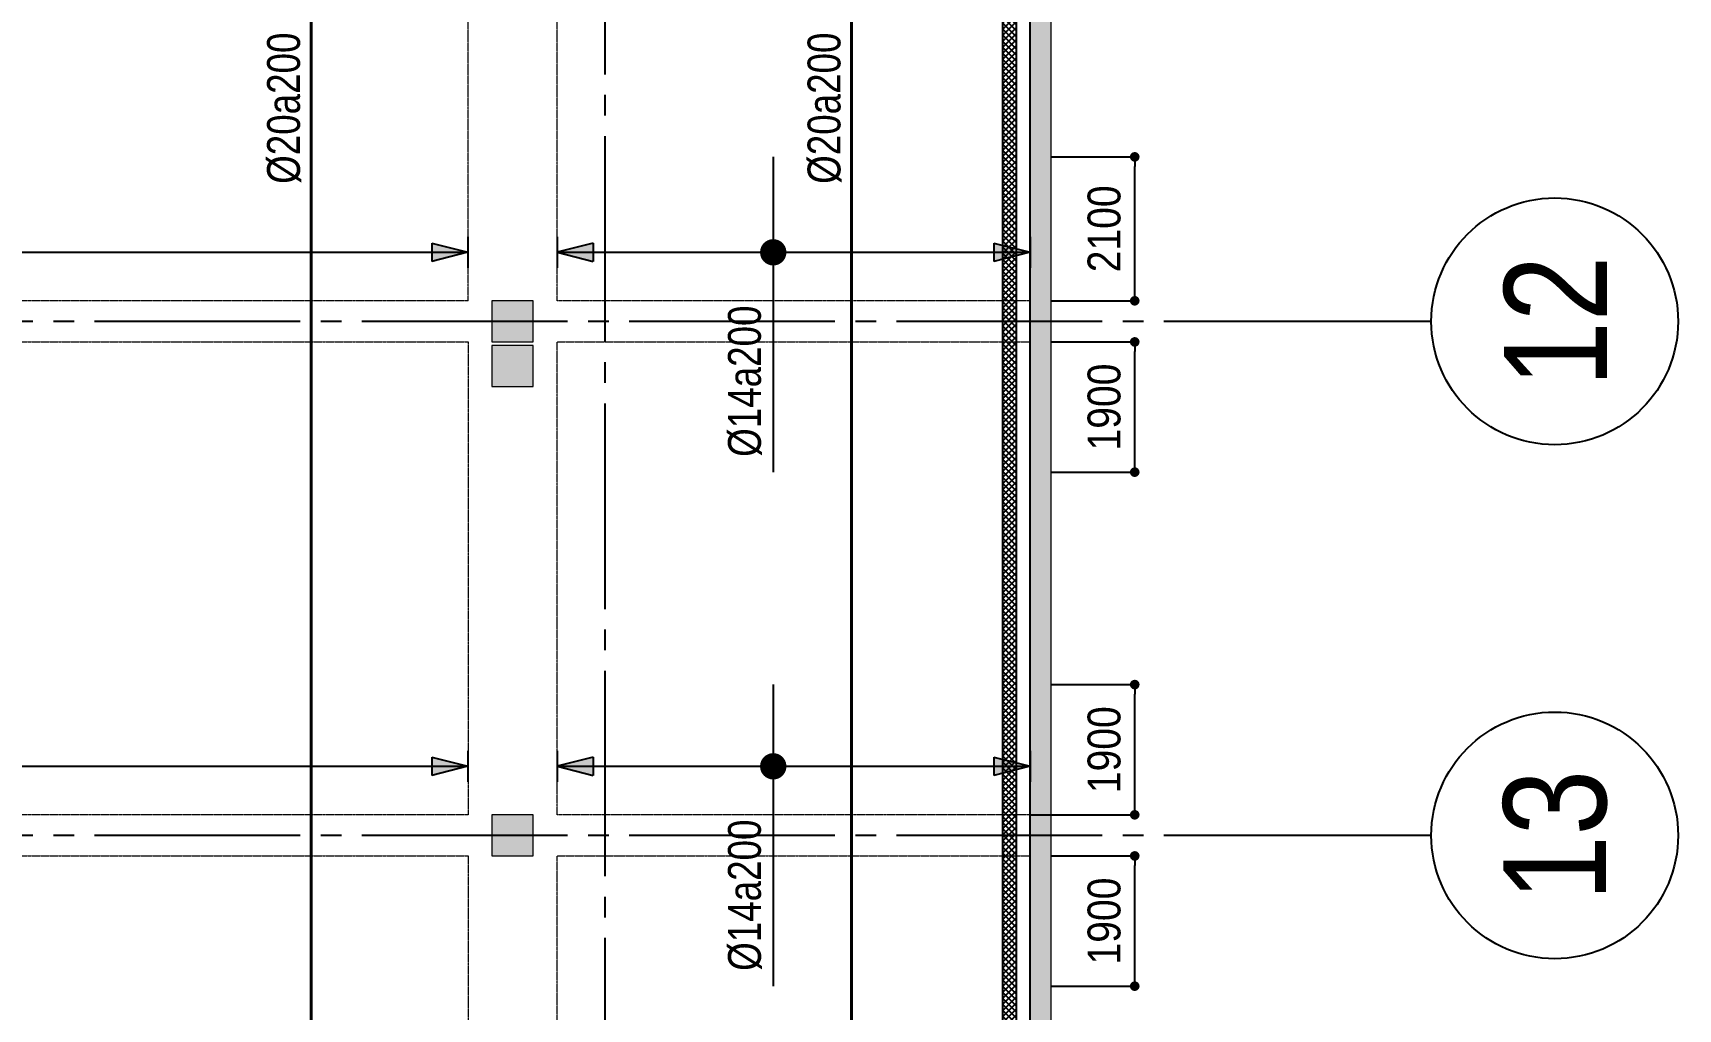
# Model space of a CAD drawing. Header units: millimetres. Extents: x -3819597 to -2591384, y 582389 to 820195.
# Drawn here: x -3341172 to -3317171, y 665496 to 679740 of the extents above; entities that cross this region are included whole.
import ezdxf
from ezdxf.enums import TextEntityAlignment as Align

# ---------------------------------------------------------------- set-up
doc = ezdxf.new("R2010")
doc.units = ezdxf.units.MM
doc.header["$MEASUREMENT"] = 0
for name, pattern in [('CENTER', [2, 1.25, -0.25, 0.25, -0.25]), ('CHG_XX_Cot_Ham 2$0$MB_Luoi truc$0$HTT Hidden 21', [3, 2, -1]), ('CHG_XX_Damsan_Ham 2$0$CHG_XX_Damsan_Ham 2$0$HIDDEN', [0.375, 0.25, -0.125]), ('CHG_XX_Luoi truc$0$MB_Luoi truc$0$Center101', [13, 10, -1, 1, -1]), ('HIDDEN', [0.375, 0.25, -0.125])]:
    doc.linetypes.add(name, pattern=pattern)
doc.layers.get('0').update_dxf_attribs({"lineweight": 9})
doc.layers.get('Defpoints').update_dxf_attribs({"color": 10, "lineweight": 0})
for name, color, linetype in [('02HN. TEXT B', 1, 'Continuous'), ('08HN. SSS X', 6, 'Continuous'), ('12HN. GRID', 1, 'CENTER'), ('CHG_XX_Damsan_Ham 2$0$CHG_XX_Damsan_Ham 2$0$MEP-00-GENERAL-35', 2, 'Continuous'), ('CHG_XX_Damsan_Ham 2$0$MEP-00-GENERAL-35', 2, 'Continuous'), ('CHG_XX_Luoi truc$0$Grid', 34, 'Continuous'), ('CHG_XX_Luoi truc$0$Grid Line', 8, 'CHG_XX_Luoi truc$0$MB_Luoi truc$0$Center101'), ('dim', 51, 'Continuous')]:
    doc.layers.add(name, color=color, linetype=linetype)
for name, color, linetype, lineweight, plot in [('CHG_XX_Cot_Ham 2$0$NS-Column-H2', 90, 'Continuous', 13, False), ('CHG_XX_Cot_Ham 2$0$NS-Column-H2 @ 1', 90, 'Continuous', 13, False), ('CHG_XX_Cot_Ham 2$0$NS-Column-H2 @ 150', 90, 'Continuous', 13, False)]:
    doc.layers.add(name, color=color, linetype=linetype, lineweight=lineweight, plot=plot)
for name, color, linetype, lineweight in [('CHG_XX_Cot_Ham 2$0$NS-Pier-H2', 150, 'Continuous', 13), ("CHG_XX_Damsan_Ham 2$0$CHG_XX_Damsan_Ham 2$0$'S_General_Hidden_1 Thin", 1, 'CHG_XX_Damsan_Ham 2$0$CHG_XX_Damsan_Ham 2$0$HIDDEN', 18), ('CHG_XX_Damsan_Ham 2$0$CHG_XX_Damsan_Ham 2$0$CHG_XX_Damsan_Ham 2$0$Start net bao', 3, 'Continuous', 18), ('CHG_XX_Damsan_Ham 2$0$CHG_XX_Damsan_Ham 2$0$DBAO', 3, 'Continuous', 13), ('CHG_XX_Damsan_Ham 2$0$CHG_XX_Damsan_Ham 2$0$DTE-MEP-H-SLAB TEXT', 3, 'Continuous', 0), ('CHG_XX_Damsan_Ham 2$0$CHG_XX_Damsan_Ham 2$0$Start hatch', 8, 'Continuous', 25), ('CHG_XX_Damsan_Ham 2$0$CHG_XX_Damsan_Ham 2$0$Start net bao', 3, 'Continuous', 18), ('CHG_XX_Damsan_Ham 2$0$CHG_XX_Damsan_Ham 2$0$Start vach', 6, 'Continuous', 25), ('CHG_XX_Damsan_Ham 2$0$HATCH', 57, 'Continuous', 9), ('CHG_XX_Damsan_Ham 2$0$Start vach', 6, 'Continuous', 25), ('thep chay suot', 5, 'HIDDEN', 40)]:
    doc.layers.add(name, color=color, linetype=linetype, lineweight=lineweight)
doc.styles.add('[HN042014]STYLE', font='arial.ttf', dxfattribs={"width": 0.8})
doc.styles.add('CHG_XX_Luoi truc$0$MB_Luoi truc$0$Grid A-F$0$VNI-HelveCB', font='VHELVCB_0.TTF')
doc.styles.add('MB_Luoi truc$0$Arial_C', font='arial.ttf', dxfattribs={"width": 0.85})
doc.dimstyles.new('200', dxfattribs={"dimscale": 200, "dimtxt": 2.4, "dimasz": 0.7, "dimexe": 0.0003, "dimexo": 0, "dimgap": 1, "dimtad": 1, "dimdec": 0, "dimzin": 12, "dimdsep": 46, "dimtxsty": 'MB_Luoi truc$0$Arial_C', "dimblk": 'MB_Luoi truc$0$_Dot', "dimcen": 0.5, "dimclrd": 256, "dimclre": 8, "dimclrt": 1, "dimadec": 0, "dimazin": 0, "dimtfac": 1, "dimtdec": 0, "dimtix": 1, "dimtmove": 2, "dimatfit": 3, "dimldrblk": 'MB_Luoi truc$0$HTT Arrow 30', "dimfxl": 1, "dimtolj": 1, "dimtzin": 0, "dimlwe": -1, "dimarcsym": 0})

# ---------------------------------------------------------------- blocks, each defined once
blk = doc.blocks.new('*U420')
at = {"layer": '12HN. GRID', "linetype": 'Continuous'}
h = blk.add_hatch(color=256, dxfattribs=at)
h.dxf.hatch_style = 1
h.paths.add_polyline_path([(-44, 875), (44, 875), (0, 1051)])
h = blk.add_hatch(color=256, dxfattribs=at)
h.dxf.hatch_style = 1
h.paths.add_polyline_path([(0, -1249), (44, -1073), (-44, -1073)])
at = {"layer": '08HN. SSS X', "linetype": 'ByBlock', "ltscale": 10}
for p, q in [((-397.6, 0), (1069.1, 0)), ((-397.6, 0), (-397.6, 0)), ((1069.1, 0), (1069.1, 0))]:
    blk.add_line(p, q, dxfattribs=at)
at = {"layer": '12HN. GRID', "linetype": 'Continuous'}
for p, q in [((-75, 1051), (75, 1051)), ((-44, 875), (0, 1051)), ((0, 1051), (0, -1249)), ((0, 1051), (44, 875)), ((-44, 875), (44, 875)), ((-44, -1073), (44, -1073)), ((-44, -1073), (0, -1249)), ((0, -1249), (44, -1073)), ((-75, -1249), (75, -1249))]:
    blk.add_line(p, q, dxfattribs=at)
at = {"layer": '12HN. GRID', "linetype": 'Continuous', "const_width": 64, "flags": 128}
blk.add_lwpolyline([(-32, 0, -1), (32, 0, -1)], format="xyb", close=True, dxfattribs=at)
at = {"layer": '02HN. TEXT B', "linetype": 'ByBlock', "style": '[HN042014]STYLE', "width": 0.8, "flags": 8}
blk.add_attdef('0', text='', height=160, dxfattribs=at).set_placement((1102.5, 160), align=Align.MIDDLE_CENTER)
blk.add_attdef('1', text='', height=160, dxfattribs=at).set_placement((260.1, 140), align=Align.MIDDLE_LEFT)
at = {"layer": 'Defpoints', "color": 9, "linetype": 'ByBlock', "style": '[HN042014]STYLE', "width": 0.8, "flags": 9}
for tag, p in [('2', (2890.2, 3041.3)), ('3', (2890.2, 2636.5)), ('4', (2890.2, 2231.8)), ('5', (2890.2, 1841.3))]:
    blk.add_attdef(tag, text='', height=250, dxfattribs=at).set_placement(p, align=Align.MIDDLE_CENTER)
blk = doc.blocks.new('*U418')
at = {"layer": '12HN. GRID', "linetype": 'Continuous'}
h = blk.add_hatch(color=256, dxfattribs=at)
h.dxf.hatch_style = 1
h.paths.add_polyline_path([(-44, 875), (44, 875), (0, 1051)])
h = blk.add_hatch(color=256, dxfattribs=at)
h.dxf.hatch_style = 1
h.paths.add_polyline_path([(0, -1249), (44, -1073), (-44, -1073)])
at = {"layer": '08HN. SSS X', "linetype": 'ByBlock', "ltscale": 10}
for p, q in [((-464.3, 0), (1069.1, 0)), ((-464.3, 0), (-464.3, 0)), ((1069.1, 0), (1069.1, 0))]:
    blk.add_line(p, q, dxfattribs=at)
at = {"layer": '12HN. GRID', "linetype": 'Continuous'}
for p, q in [((-75, 1051), (75, 1051)), ((-44, 875), (0, 1051)), ((0, 1051), (0, -1249)), ((0, 1051), (44, 875)), ((-44, 875), (44, 875)), ((-44, -1073), (44, -1073)), ((-44, -1073), (0, -1249)), ((0, -1249), (44, -1073)), ((-75, -1249), (75, -1249))]:
    blk.add_line(p, q, dxfattribs=at)
at = {"layer": '12HN. GRID', "linetype": 'Continuous', "const_width": 64, "flags": 128}
blk.add_lwpolyline([(-32, 0, -1), (32, 0, -1)], format="xyb", close=True, dxfattribs=at)
at = {"layer": '02HN. TEXT B', "linetype": 'ByBlock', "style": '[HN042014]STYLE', "width": 0.8, "flags": 8}
blk.add_attdef('0', text='', height=160, dxfattribs=at).set_placement((1102.5, 160), align=Align.MIDDLE_CENTER)
blk.add_attdef('1', text='', height=160, dxfattribs=at).set_placement((260.1, 140), align=Align.MIDDLE_LEFT)
at = {"layer": 'Defpoints', "color": 9, "linetype": 'ByBlock', "style": '[HN042014]STYLE', "width": 0.8, "flags": 9}
for tag, p in [('2', (2890.2, 3041.3)), ('3', (2890.2, 2636.5)), ('4', (2890.2, 2231.8)), ('5', (2890.2, 1841.3))]:
    blk.add_attdef(tag, text='', height=250, dxfattribs=at).set_placement(p, align=Align.MIDDLE_CENTER)
blk = doc.blocks.new('MB_Luoi truc$0$_Dot')
at = {"color": 0, "linetype": 'ByBlock', "lineweight": -2}
blk.add_line((-0.5, 0), (-1, 0), dxfattribs=at)
at = {"color": 0, "linetype": 'ByBlock', "const_width": 0.5}
blk.add_lwpolyline([(-0.25, 0, 1), (0.25, 0, 1)], format="xyb", close=True, dxfattribs=at)
blk = doc.blocks.new('*D427')
at = {"layer": 'Defpoints', "color": 0, "ltscale": 1500, "transparency": 16777216}
for p in [(-3326324, 667731), (-3325098, 667731), (-3326324, 665831)]:
    blk.add_point(p, dxfattribs=at)
at = {"layer": 'dim', "color": 8, "ltscale": 1500, "transparency": 16777216}
for p, q in [((-3326324, 667731), (-3325098, 667731)), ((-3326324, 665831), (-3325098, 665831))]:
    blk.add_line(p, q, dxfattribs=at)
at = {"layer": 'dim', "lineweight": -2, "ltscale": 1500, "transparency": 16777216}
blk.add_line((-3325098, 665971), (-3325098, 667591), dxfattribs=at)
at = {"layer": 'dim', "lineweight": -2, "ltscale": 1500, "transparency": 16777216, "xscale": 140, "yscale": 140, "zscale": 140}
for p, rotation in [((-3325098, 667731), 90), ((-3325098, 665831), 270)]:
    blk.add_blockref('MB_Luoi truc$0$_Dot', p, dxfattribs=dict(at, rotation=rotation))
at = {"layer": 'dim', "color": 1, "ltscale": 1500, "transparency": 16777216, "insert": (-3325543, 666781), "char_height": 480, "attachment_point": 5, "rotation": 90, "style": 'MB_Luoi truc$0$Arial_C'}
blk.add_mtext('\\A1;1900', dxfattribs=at)
blk = doc.blocks.new('MB_Luoi truc$0$HTT Arrow 30')
blk.add_hatch(color=256).paths.add_polyline_path([(-2.5, 0.375), (-2.5, -0.375), (0, 0)])
at = {"color": 0, "linetype": 'ByBlock', "lineweight": -2}
for p, q in [((0, 0), (-2.5, 0.375)), ((-2.5, -0.375), (-2.5, 0.375)), ((0, 0), (-2.5, -0.375))]:
    blk.add_line(p, q, dxfattribs=at)
blk = doc.blocks.new('*D428')
at = {"layer": 'Defpoints', "color": 0, "ltscale": 1500, "transparency": 16777216}
for p in [(-3326324, 670231), (-3325098, 670231), (-3326624, 668331)]:
    blk.add_point(p, dxfattribs=at)
at = {"layer": 'dim', "color": 8, "ltscale": 1500, "transparency": 16777216}
for p, q in [((-3326324, 670231), (-3325098, 670231)), ((-3326624, 668331), (-3325098, 668331))]:
    blk.add_line(p, q, dxfattribs=at)
at = {"layer": 'dim', "lineweight": -2, "ltscale": 1500, "transparency": 16777216}
blk.add_line((-3325098, 668471), (-3325098, 670091), dxfattribs=at)
at = {"layer": 'dim', "lineweight": -2, "ltscale": 1500, "transparency": 16777216, "xscale": 140, "yscale": 140, "zscale": 140}
for p, rotation in [((-3325098, 670231), 90), ((-3325098, 668331), 270)]:
    blk.add_blockref('MB_Luoi truc$0$_Dot', p, dxfattribs=dict(at, rotation=rotation))
at = {"layer": 'dim', "color": 1, "ltscale": 1500, "transparency": 16777216, "insert": (-3325543, 669281), "char_height": 480, "attachment_point": 5, "rotation": 90, "style": 'MB_Luoi truc$0$Arial_C'}
blk.add_mtext('\\A1;1900', dxfattribs=at)
blk = doc.blocks.new('*D429')
at = {"layer": 'Defpoints', "color": 0, "ltscale": 1500, "transparency": 16777216}
for p in [(-3326324, 675231), (-3325098, 675231), (-3326324, 673331)]:
    blk.add_point(p, dxfattribs=at)
at = {"layer": 'dim', "color": 8, "ltscale": 1500, "transparency": 16777216}
for p, q in [((-3326324, 675231), (-3325098, 675231)), ((-3326324, 673331), (-3325098, 673331))]:
    blk.add_line(p, q, dxfattribs=at)
at = {"layer": 'dim', "lineweight": -2, "ltscale": 1500, "transparency": 16777216}
blk.add_line((-3325098, 673471), (-3325098, 675091), dxfattribs=at)
at = {"layer": 'dim', "lineweight": -2, "ltscale": 1500, "transparency": 16777216, "xscale": 140, "yscale": 140, "zscale": 140}
for p, rotation in [((-3325098, 675231), 90), ((-3325098, 673331), 270)]:
    blk.add_blockref('MB_Luoi truc$0$_Dot', p, dxfattribs=dict(at, rotation=rotation))
at = {"layer": 'dim', "color": 1, "ltscale": 1500, "transparency": 16777216, "insert": (-3325543, 674281), "char_height": 480, "attachment_point": 5, "rotation": 90, "style": 'MB_Luoi truc$0$Arial_C'}
blk.add_mtext('\\A1;1900', dxfattribs=at)
blk = doc.blocks.new('*D430')
at = {"layer": 'Defpoints', "color": 0, "ltscale": 1500, "transparency": 16777216}
for p in [(-3326324, 677931), (-3325098, 677931), (-3326324, 675831)]:
    blk.add_point(p, dxfattribs=at)
at = {"layer": 'dim', "color": 8, "ltscale": 1500, "transparency": 16777216}
for p, q in [((-3326324, 677931), (-3325098, 677931)), ((-3326324, 675831), (-3325098, 675831))]:
    blk.add_line(p, q, dxfattribs=at)
at = {"layer": 'dim', "lineweight": -2, "ltscale": 1500, "transparency": 16777216}
blk.add_line((-3325098, 675971), (-3325098, 677791), dxfattribs=at)
at = {"layer": 'dim', "lineweight": -2, "ltscale": 1500, "transparency": 16777216, "xscale": 140, "yscale": 140, "zscale": 140}
for p, rotation in [((-3325098, 677931), 90), ((-3325098, 675831), 270)]:
    blk.add_blockref('MB_Luoi truc$0$_Dot', p, dxfattribs=dict(at, rotation=rotation))
at = {"layer": 'dim', "color": 1, "ltscale": 1500, "transparency": 16777216, "insert": (-3325543, 676881), "char_height": 480, "attachment_point": 5, "rotation": 90, "style": 'MB_Luoi truc$0$Arial_C'}
blk.add_mtext('\\A1;2100', dxfattribs=at)
blk = doc.blocks.new('*U483')
at = {"layer": '12HN. GRID', "linetype": 'Continuous'}
h = blk.add_hatch(color=256, dxfattribs=at)
h.dxf.hatch_style = 1
h.paths.add_polyline_path([(-44, 668.6), (44, 668.6), (0, 844.6)])
h = blk.add_hatch(color=256, dxfattribs=at)
h.dxf.hatch_style = 1
h.paths.add_polyline_path([(0, -2538.7), (44, -2362.7), (-44, -2362.7)])
at = {"layer": '08HN. SSS X', "linetype": 'ByBlock', "ltscale": 10}
for p, q in [((-397.6, 0), (1069.1, 0)), ((-397.6, 0), (-397.6, 0)), ((1069.1, 0), (1069.1, 0))]:
    blk.add_line(p, q, dxfattribs=at)
at = {"layer": '12HN. GRID', "linetype": 'Continuous'}
for p, q in [((-75, 844.6), (75, 844.6)), ((-44, 668.6), (0, 844.6)), ((0, 844.6), (0, -2538.7)), ((0, 844.6), (44, 668.6)), ((-44, 668.6), (44, 668.6)), ((-44, -2362.7), (44, -2362.7)), ((-44, -2362.7), (0, -2538.7)), ((0, -2538.7), (44, -2362.7)), ((-75, -2538.7), (75, -2538.7))]:
    blk.add_line(p, q, dxfattribs=at)
at = {"layer": '12HN. GRID', "linetype": 'Continuous', "const_width": 64, "flags": 128}
blk.add_lwpolyline([(-32, 0, -1), (32, 0, -1)], format="xyb", close=True, dxfattribs=at)
at = {"layer": '02HN. TEXT B', "linetype": 'ByBlock', "style": '[HN042014]STYLE', "width": 0.8, "flags": 8}
blk.add_attdef('0', text='', height=160, dxfattribs=at).set_placement((1102.5, 160), align=Align.MIDDLE_CENTER)
blk.add_attdef('1', text='', height=160, dxfattribs=at).set_placement((260.1, 140), align=Align.MIDDLE_LEFT)
at = {"layer": 'Defpoints', "color": 9, "linetype": 'ByBlock', "style": '[HN042014]STYLE', "width": 0.8, "flags": 9}
for tag, p in [('2', (2890.2, 3041.3)), ('3', (2890.2, 2636.5)), ('4', (2890.2, 2231.8)), ('5', (2890.2, 1841.3))]:
    blk.add_attdef(tag, text='', height=250, dxfattribs=at).set_placement(p, align=Align.MIDDLE_CENTER)
blk = doc.blocks.new('*U484')
at = {"layer": '12HN. GRID', "linetype": 'Continuous'}
h = blk.add_hatch(color=256, dxfattribs=at)
h.dxf.hatch_style = 1
h.paths.add_polyline_path([(-44, 625.1), (44, 625.1), (0, 801.1)])
h = blk.add_hatch(color=256, dxfattribs=at)
h.dxf.hatch_style = 1
h.paths.add_polyline_path([(0, -2538.7), (44, -2362.7), (-44, -2362.7)])
at = {"layer": '08HN. SSS X', "linetype": 'ByBlock', "ltscale": 10}
for p, q in [((-464.3, 0), (1069.1, 0)), ((-464.3, 0), (-464.3, 0)), ((1069.1, 0), (1069.1, 0))]:
    blk.add_line(p, q, dxfattribs=at)
at = {"layer": '12HN. GRID', "linetype": 'Continuous'}
for p, q in [((-75, 801.1), (75, 801.1)), ((-44, 625.1), (0, 801.1)), ((0, 801.1), (0, -2538.7)), ((0, 801.1), (44, 625.1)), ((-44, 625.1), (44, 625.1)), ((-44, -2362.7), (44, -2362.7)), ((-44, -2362.7), (0, -2538.7)), ((0, -2538.7), (44, -2362.7)), ((-75, -2538.7), (75, -2538.7))]:
    blk.add_line(p, q, dxfattribs=at)
at = {"layer": '12HN. GRID', "linetype": 'Continuous', "const_width": 64, "flags": 128}
blk.add_lwpolyline([(-32, 0, -1), (32, 0, -1)], format="xyb", close=True, dxfattribs=at)
at = {"layer": '02HN. TEXT B', "linetype": 'ByBlock', "style": '[HN042014]STYLE', "width": 0.8, "flags": 8}
blk.add_attdef('0', text='', height=160, dxfattribs=at).set_placement((1102.5, 160), align=Align.MIDDLE_CENTER)
blk.add_attdef('1', text='', height=160, dxfattribs=at).set_placement((260.1, 140), align=Align.MIDDLE_LEFT)
at = {"layer": 'Defpoints', "color": 9, "linetype": 'ByBlock', "style": '[HN042014]STYLE', "width": 0.8, "flags": 9}
for tag, p in [('2', (2890.2, 3041.3)), ('3', (2890.2, 2636.5)), ('4', (2890.2, 2231.8)), ('5', (2890.2, 1841.3))]:
    blk.add_attdef(tag, text='', height=250, dxfattribs=at).set_placement(p, align=Align.MIDDLE_CENTER)
blk = doc.blocks.new('*U1036')
at = {"layer": 'CHG_XX_Cot_Ham 2$0$NS-Column-H2 @ 1'}
h = blk.add_hatch(color=256, dxfattribs=at)
h.dxf.hatch_style = 1
h.paths.add_polyline_path([(-300, -300), (-300, 300), (300, 300), (300, -300)])
at = {"layer": 'CHG_XX_Cot_Ham 2$0$NS-Column-H2 @ 150'}
h = blk.add_hatch(color=256, dxfattribs=at)
h.dxf.hatch_style = 1
h.paths.add_polyline_path([(-300, -300), (-300, 300), (300, 300), (300, -300)])
blk = doc.blocks.new('CHG_XX_Cot_Ham 2$0$HoBoi_C600x600')
at = {"layer": 'CHG_XX_Cot_Ham 2$0$NS-Column-H2'}
blk.add_lwpolyline([(300, -300), (300, 300), (-300, 300), (-300, -300)], close=True, dxfattribs=at)
blk.add_blockref('*U1036', (0, 0), dxfattribs=at)
blk = doc.blocks.new('*U1029')
at = {"layer": 'CHG_XX_Luoi truc$0$Grid Line'}
blk.add_line((0, 0), (0, 608), dxfattribs=at)
at = {"layer": 'CHG_XX_Luoi truc$0$Grid', "lineweight": -2, "style": 'CHG_XX_Luoi truc$0$MB_Luoi truc$0$Grid A-F$0$VNI-HelveCB'}
for tag, p in [('GRIDSUB', (0, 617)), ('GRID', (0, -9))]:
    blk.add_attdef(tag, text='', height=5, dxfattribs=at).set_placement(p, align=Align.MIDDLE)
blk = doc.blocks.new('*U1031')
at = {"layer": 'CHG_XX_Luoi truc$0$Grid', "lineweight": -2}
blk.add_line((0, -3), (0, 0), dxfattribs=at)
blk.add_circle((0, -9), 6, dxfattribs=at)
at = {"layer": 'CHG_XX_Luoi truc$0$Grid Line'}
blk.add_line((0, 0), (0, 438), dxfattribs=at)
at = {"layer": 'CHG_XX_Luoi truc$0$Grid', "lineweight": -2, "style": 'CHG_XX_Luoi truc$0$MB_Luoi truc$0$Grid A-F$0$VNI-HelveCB'}
for tag, p in [('GRIDSUB', (0, 447)), ('GRID', (0, -9))]:
    blk.add_attdef(tag, text='', height=5, dxfattribs=at).set_placement(p, align=Align.MIDDLE)
blk = doc.blocks.new('CHG_XX_Luoi truc')
at = {"layer": 'CHG_XX_Luoi truc$0$Grid', "xscale": 300, "yscale": 300, "zscale": 300}
blk.add_blockref('*U1029', (99550, -12747), dxfattribs=at)
at = {"layer": 'CHG_XX_Luoi truc$0$Grid'}
ref = blk.add_blockref('*U1031', (110703, 65550), dxfattribs=dict(at, xscale=300.0000000000013, yscale=300.0000000000013, zscale=300.0000000000013, rotation=90))
ref.add_attrib('GRID', '12', dxfattribs={"lineweight": -2, "height": 1500, "rotation": 90, "style": 'CHG_XX_Luoi truc$0$MB_Luoi truc$0$Grid A-F$0$VNI-HelveCB'}).set_placement((113403, 65550), align=Align.MIDDLE)
ref = blk.add_blockref('*U1031', (110703, 58050), dxfattribs=dict(at, xscale=300.0000000000013, yscale=300.0000000000013, zscale=300.0000000000013, rotation=90))
ref.add_attrib('GRID', '13', dxfattribs={"lineweight": -2, "height": 1500, "rotation": 90, "style": 'CHG_XX_Luoi truc$0$MB_Luoi truc$0$Grid A-F$0$VNI-HelveCB'}).set_placement((113403, 58050), align=Align.MIDDLE)
blk = doc.blocks.new('CHG_XX_Cot_Ham 2')
at = {"layer": 'CHG_XX_Cot_Ham 2$0$NS-Pier-H2'}
h = blk.add_hatch(color=256, dxfattribs=at)
h.dxf.hatch_style = 1
h.paths.add_polyline_path([(99639.2, 163400), (-10900, 163400), (-10900, 85450), (-300, 85450), (-300, 84050), (32350, 84050), (32350, -9000), (103575.5, -9000), (106050, -6022), (106050, 158254.3)])
h.paths.add_polyline_path([(99533.7, 163100), (105750, 158110.4), (105750, 90450), (105650, 90450), (105750, 90450), (105750, 13850), (105750, 13722.3), (105750, -5913.6), (103434.7, -8700), (93599.8, -8700), (93299.8, -8700), (32650, -8700), (32650, 84350), (0, 84350), (0, 85750), (-10600, 85750), (-10600, 163100), (93600, 163100)], flags=16)
for p, q in [((106050, 158254.3), (106050, -6022)), ((105750, 90450), (105750, 13850))]:
    blk.add_line(p, q, dxfattribs=at)
at = {"layer": 'CHG_XX_Cot_Ham 2$0$NS-Pier-H2', "linetype": 'CHG_XX_Cot_Ham 2$0$MB_Luoi truc$0$HTT Hidden 21'}
blk.add_lwpolyline([(99639.2, 163400), (106050, 158254.3), (106050, -6022), (103575.5, -9000), (32350, -9000), (32350, 84050), (-300, 84050), (-300, 85450), (-10900, 85450), (-10900, 163400)], close=True, dxfattribs=at)
at = {"layer": 'CHG_XX_Cot_Ham 2$0$NS-Column-H2'}
for p in [(98200, 65550), (98200, 64900), (98200, 58050)]:
    blk.add_blockref('CHG_XX_Cot_Ham 2$0$HoBoi_C600x600', p, dxfattribs=at)
at = {"layer": 'CHG_XX_Cot_Ham 2$0$NS-Pier-H2'}
blk.add_blockref('CHG_XX_Luoi truc', (0, 0), dxfattribs=at)
blk = doc.blocks.new('CHG_XX_Damsan_Ham 2$0$CHG_XX_Damsan_Ham 2$0$sdfsgdh')
at = {"layer": 'CHG_XX_Damsan_Ham 2$0$CHG_XX_Damsan_Ham 2$0$Start hatch', "ltscale": 0.5}
h = blk.add_hatch(dxfattribs=at)
h.set_pattern_fill('ANSI37', color=256, scale=500)
h.paths.add_polyline_path([(116250, -84800), (116050, -84800), (116050, -123126), (116250, -123126)])
at = {"layer": 'CHG_XX_Damsan_Ham 2$0$CHG_XX_Damsan_Ham 2$0$MEP-00-GENERAL-35'}
for points in [[(116250, -123126), (116250, -84800)], [(116050, -122926), (116050, -85000)]]:
    blk.add_lwpolyline(points, dxfattribs=at)
at = {"layer": 'CHG_XX_Damsan_Ham 2$0$MEP-00-GENERAL-35'}
for points in [[(116250, -123126), (116250, -84800), (103800, -84800)], [(116050, -122926), (116050, -84800)]]:
    blk.add_lwpolyline(points, dxfattribs=at)
blk = doc.blocks.new('CHG_XX_Damsan_Ham 2', base_point=(3089256, -609981))
at = {"layer": "CHG_XX_Damsan_Ham 2$0$CHG_XX_Damsan_Ham 2$0$'S_General_Hidden_1 Thin", "ltscale": 10}
for p, q in [((97550, 65850), (97550, 73700)), ((98850, 65850), (98850, 73700)), ((97550, 65850), (87400, 65850)), ((105750, 65850), (98850, 65850)), ((87400, 65250), (97550, 65250)), ((97550, 65250), (97550, 58350)), ((98850, 58350), (98850, 65250)), ((98850, 65250), (105750, 65250)), ((97550, 58350), (87400, 58350)), ((105750, 58350), (98850, 58350)), ((87400, 57750), (97550, 57750)), ((97550, 57750), (97550, 48975)), ((98850, 48975), (98850, 57750)), ((98850, 57750), (105750, 57750))]:
    blk.add_line(p, q, dxfattribs=at)
at = {"layer": 'CHG_XX_Damsan_Ham 2$0$CHG_XX_Damsan_Ham 2$0$CHG_XX_Damsan_Ham 2$0$Start net bao'}
for points in [[(-10900, 163400), (99639, 163400), (106050, 158250), (106050, -6022), (103576, -9000), (32350, -9000), (32350, 84050), (-300, 84050)], [(105750, 90450), (105750, 48850)]]:
    blk.add_lwpolyline(points, dxfattribs=at)
at = {"layer": 'CHG_XX_Damsan_Ham 2$0$CHG_XX_Damsan_Ham 2$0$Start net bao'}
for points in [[(-10900, 163400), (99639, 163400), (106050, 158250), (106050, -6022), (103576, -9000), (32350, -9000), (32350, 84050), (-300, 84050)], [(105750, 90450), (105750, 48850)]]:
    blk.add_lwpolyline(points, dxfattribs=at)
at = {"layer": 'CHG_XX_Damsan_Ham 2$0$CHG_XX_Damsan_Ham 2$0$Start vach'}
blk.add_lwpolyline([(105750, 12350), (105750, 156610)], dxfattribs=at)
at = {"layer": 'CHG_XX_Damsan_Ham 2$0$Start vach'}
blk.add_lwpolyline([(105750, 12350), (105750, 156610)], dxfattribs=at)
at = {"layer": 'CHG_XX_Damsan_Ham 2$0$CHG_XX_Damsan_Ham 2$0$DBAO'}
blk.add_blockref('CHG_XX_Cot_Ham 2', (0, 0), dxfattribs=at)
at = {"layer": 'CHG_XX_Damsan_Ham 2$0$CHG_XX_Damsan_Ham 2$0$DTE-MEP-H-SLAB TEXT'}
blk.add_blockref('CHG_XX_Damsan_Ham 2$0$CHG_XX_Damsan_Ham 2$0$sdfsgdh', (-10700, 160900), dxfattribs=at)
at = {"layer": 'CHG_XX_Damsan_Ham 2$0$HATCH'}
blk.add_blockref('CHG_XX_Cot_Ham 2', (0, 0), dxfattribs=at)
blk = doc.blocks.new('*U867')
at = {"layer": 'thep chay suot', "linetype": 'HIDDEN', "ltscale": 10}
blk.add_line((-26333.4, 0), (31133.2, 0), dxfattribs=at)
at = {"layer": '02HN. TEXT B', "linetype": 'ByBlock', "style": '[HN042014]STYLE', "width": 0.8, "flags": 8}
blk.add_attdef('1', text='', height=160, dxfattribs=at).set_placement((-814.5, 134.4), align=Align.MIDDLE_LEFT)
blk.add_attdef('0', text='', height=160, dxfattribs=at).set_placement((-351.3, 10.6), align=Align.MIDDLE_CENTER)
at = {"layer": 'Defpoints', "color": 9, "linetype": 'ByBlock', "style": '[HN042014]STYLE', "width": 0.8, "flags": 9}
for tag, p in [('2', (27456.6, 1373.3)), ('3', (27456.6, 968.5)), ('4', (27456.6, 563.8)), ('5', (27456.6, 173.3))]:
    blk.add_attdef(tag, text='', height=250, dxfattribs=at).set_placement(p, align=Align.MIDDLE_CENTER)
blk = doc.blocks.new('*U868')
at = {"layer": 'thep chay suot', "linetype": 'HIDDEN', "ltscale": 10}
blk.add_line((-26333.4, 0), (30169.5, 0), dxfattribs=at)
at = {"layer": '02HN. TEXT B', "linetype": 'ByBlock', "style": '[HN042014]STYLE', "width": 0.8, "flags": 8}
blk.add_attdef('1', text='', height=160, dxfattribs=at).set_placement((-814.5, 134.4), align=Align.MIDDLE_LEFT)
blk.add_attdef('0', text='', height=160, dxfattribs=at).set_placement((-351.3, 10.6), align=Align.MIDDLE_CENTER)
at = {"layer": 'Defpoints', "color": 9, "linetype": 'ByBlock', "style": '[HN042014]STYLE', "width": 0.8, "flags": 9}
for tag, p in [('2', (27456.6, 1373.3)), ('3', (27456.6, 968.5)), ('4', (27456.6, 563.8)), ('5', (27456.6, 173.3))]:
    blk.add_attdef(tag, text='', height=250, dxfattribs=at).set_placement(p, align=Align.MIDDLE_CENTER)

msp = doc.modelspace()

# ---------------------------------------------------------------- block references
at = {"layer": '08HN. SSS X', "linetype": 'Continuous'}
ref = msp.add_blockref('*U484', (-3342440.5, 676538.4), dxfattribs=dict(at, xscale=-3, yscale=3, zscale=3, rotation=90))
ref.add_attrib('1', '%%c16a200', dxfattribs={"layer": '02HN. TEXT B', "linetype": 'ByBlock', "height": 480, "rotation": 90, "style": '[HN042014]STYLE', "width": 0.8}).set_placement((-3342860.5, 673554.7), align=Align.MIDDLE_LEFT)
ref = msp.add_blockref('*U418', (-3330371.4, 676538.4), dxfattribs=dict(at, xscale=-3, yscale=3, zscale=3, rotation=90))
ref.add_attrib('1', '%%c14a200', dxfattribs={"layer": '02HN. TEXT B', "linetype": 'ByBlock', "height": 480, "rotation": 90, "style": '[HN042014]STYLE', "width": 0.8}).set_placement((-3330791.4, 673554.7), align=Align.MIDDLE_LEFT)
ref = msp.add_blockref('*U483', (-3342440.5, 669038.4), dxfattribs=dict(at, xscale=-3, yscale=3, zscale=3, rotation=90))
ref.add_attrib('1', '%%c16a200', dxfattribs={"layer": '02HN. TEXT B', "linetype": 'ByBlock', "height": 480, "rotation": 90, "style": '[HN042014]STYLE', "width": 0.8}).set_placement((-3342860.5, 666054.7), align=Align.MIDDLE_LEFT)
ref = msp.add_blockref('*U420', (-3330371.4, 669038.4), dxfattribs=dict(at, xscale=-3, yscale=3, zscale=3, rotation=90))
ref.add_attrib('1', '%%c14a200', dxfattribs={"layer": '02HN. TEXT B', "linetype": 'ByBlock', "height": 480, "rotation": 90, "style": '[HN042014]STYLE', "width": 0.8}).set_placement((-3330791.4, 666054.7), align=Align.MIDDLE_LEFT)
at = {"layer": 'dim', "ltscale": 1500}
msp.add_blockref('CHG_XX_Damsan_Ham 2', (-343118.3, 0), dxfattribs=at)
at = {"layer": 'thep chay suot'}
ref = msp.add_blockref('*U867', (-3337112, 679981.3), dxfattribs=dict(at, xscale=3, yscale=3, zscale=3, rotation=90))
ref.add_attrib('1', '%%c20a200', dxfattribs={"layer": '02HN. TEXT B', "linetype": 'ByBlock', "height": 480, "rotation": 90, "style": '[HN042014]STYLE', "width": 0.8}).set_placement((-3337515.2, 677537.7), align=Align.MIDDLE_LEFT)
ref = msp.add_blockref('*U868', (-3329227.9, 679981.3), dxfattribs=dict(at, xscale=3, yscale=3, zscale=3, rotation=90))
ref.add_attrib('1', '%%c20a200', dxfattribs={"layer": '02HN. TEXT B', "linetype": 'ByBlock', "height": 480, "rotation": 90, "style": '[HN042014]STYLE', "width": 0.8}).set_placement((-3329631.1, 677537.7), align=Align.MIDDLE_LEFT)

# ---------------------------------------------------------------- dimensions: what is measured, and where the dimension line sits
at = {"layer": 'dim', "ltscale": 1500}
for base, p1, p2, picture, middle in [((-3325097.6, 677931.2), (-3326324.3, 675831), (-3326324.3, 677931.2), '*D430', (-3325542.7, 676881.1)), ((-3325097.6, 675231), (-3326324.3, 673331.2), (-3326324.3, 675231), '*D429', (-3325542.7, 674281.1)), ((-3325097.6, 670231.2), (-3326624.3, 668331), (-3326324.3, 670231.2), '*D428', (-3325542.7, 669281.1)), ((-3325097.6, 667731), (-3326324.3, 665831.2), (-3326324.3, 667731), '*D427', (-3325542.7, 666781.1))]:
    dim = msp.add_linear_dim(base=base, p1=p1, p2=p2, angle=90, dimstyle='200', override={"dimfxl": 8, "dimfxlon": 1, "dimarcsym": 1}, dxfattribs=at)
    dim.commit()
    dim.dimension.update_dxf_attribs({"geometry": picture, "text_midpoint": middle})

doc.saveas('drawing.dxf')
